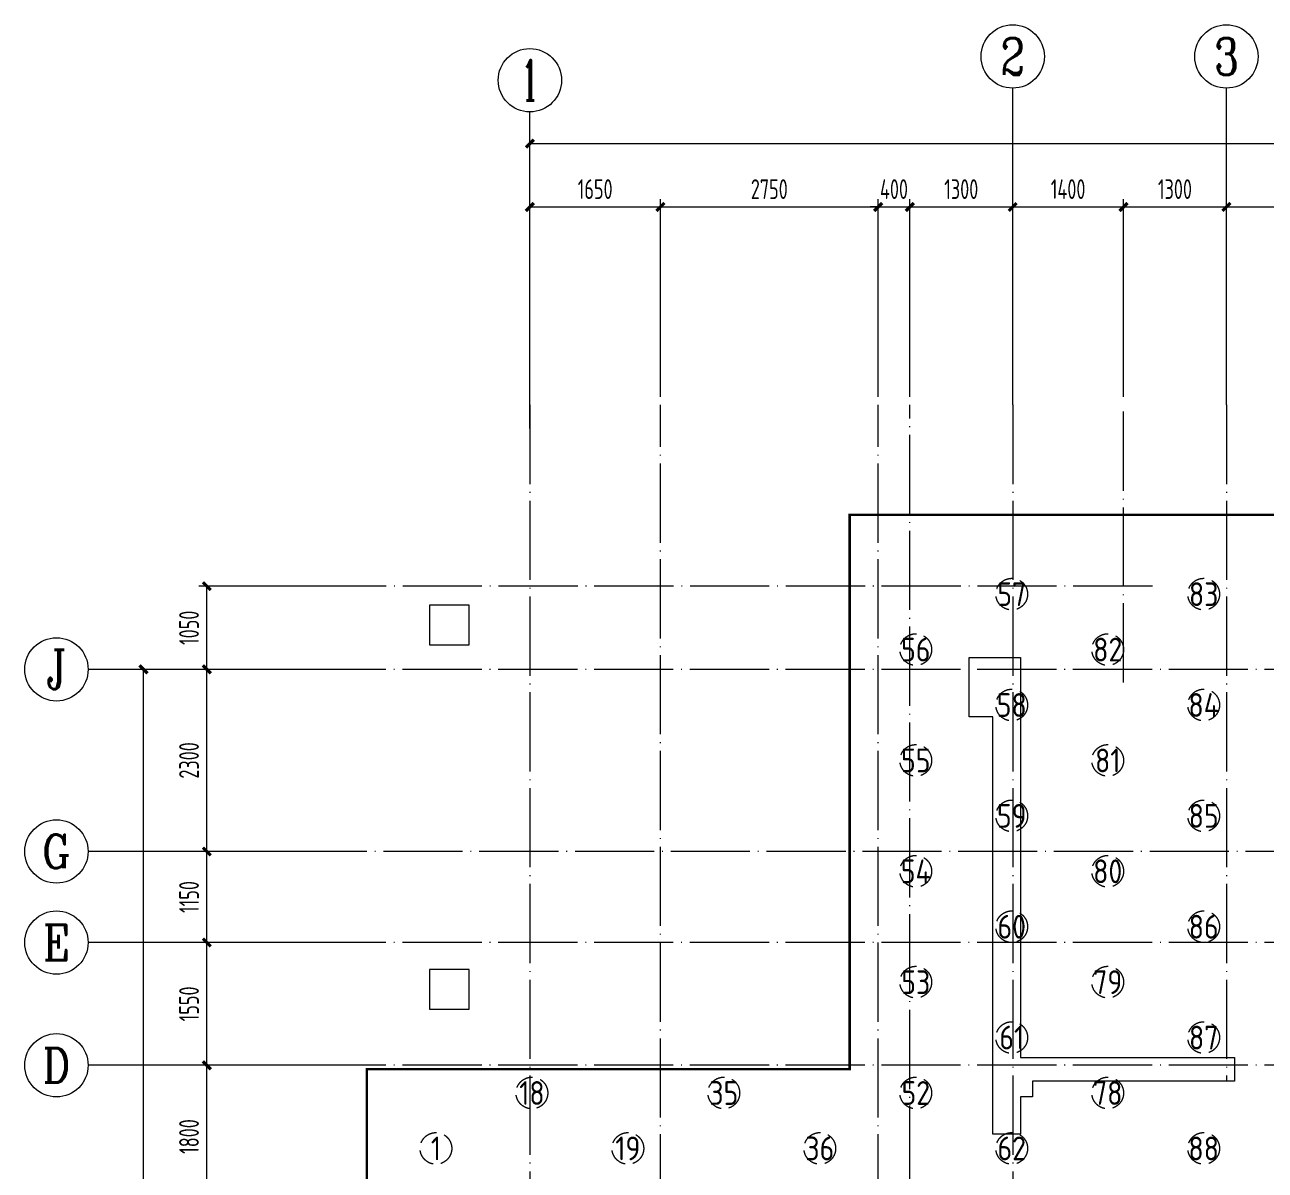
# Model space of a CAD drawing. Extents: x 5874492 to 7194610, y -939842 to -279257.
# Drawn here: x 6090405 to 6106075, y -492373 to -477908 of the extents above; entities that cross this region are included whole.
import ezdxf
from ezdxf.enums import TextEntityAlignment as Align

# ---------------------------------------------------------------- set-up
doc = ezdxf.new("R2010")
doc.units = 0
doc.header["$LTSCALE"] = 1000
doc.linetypes.add('DASH', pattern=[0.35, 0.25, -0.1])
doc.linetypes.add('DOTE', pattern=[2.42, 2, -0.2, 0.02, -0.2])
for name, color, linetype, lineweight in [('A-标注-轴号', 3, 'Continuous', 15), ('A-标注-轴号文字', 7, 'Continuous', 15), ('A-轴线-塔楼', 1, 'DOTE', 9), ('A-轴线-隔墙', 41, 'DOTE', 9), ('S-基础-BASE-CON', 2, 'Continuous', 20), ('S-基础-DQ', 6, 'Continuous', 20), ('S-基础-PILE', 7, 'DASH', 20), ('S-墙柱-WALL', 6, 'Continuous', 20), ('S-轴网-轴号', 3, 'Continuous', 20), ('S-轴网-轴线', 1, 'DOTE', 9)]:
    doc.layers.add(name, color=color, linetype=linetype, lineweight=lineweight)
doc.styles.add('_TCH_AXIS', font='COMPLEX.shx', dxfattribs={"bigfont": 'hztxt.shx'})
doc.styles.add('COMPLEX', font='COMPLEX')
doc.styles.get("Standard").update_dxf_attribs({"font": 'gbenor.shx', "bigfont": 'gbcbig.shx'})
doc.styles.add('TSSD_REIN_T3', font='tssdeng.shx', dxfattribs={"width": 0.7, "bigfont": 'hztxt.shx'})
doc.dimstyles.new('_TCH_ARCH&&100', dxfattribs={"dimtxt": 250, "dimasz": 100, "dimexe": 100, "dimexo": 100, "dimgap": 100, "dimtad": 1, "dimdec": 0, "dimzin": 0, "dimdsep": 46, "dimtxsty": 'TSSD_REIN_T3', "dimblk": 'ARCHTICK', "dimcen": 0.09, "dimclrt": 7, "dimazin": 2, "dimtfac": 1, "dimtdec": 0, "dimtix": 1, "dimtmove": 2, "dimatfit": 3, "dimfxl": 0, "dimtolj": 1, "dimtzin": 0, "dimarcsym": 0})

# ---------------------------------------------------------------- blocks, each defined once
blk = doc.blocks.new('A$C7008057F')
at = {"layer": 'S-基础-BASE-CON', "const_width": 30}
blk.add_lwpolyline([(20370, -3650), (17065, -3650), (17065, 900), (7975, 900), (7975, 900), (7975, 100), (7975, -1680), (7975, -2330), (7975, -3650), (4680, -3650), (4680, 2050), (-6860, 2050), (-6860, -4950), (-12960, -4950), (-12960, -17400), (-1700, -17400), (-1700, -18250), (3100, -18250), (3100, -17400), (9000, -17400), (9000, -17400), (13600, -17400), (13600, -17400)], dxfattribs=at)
blk = doc.blocks.new('sfdgjhgfhgkjhk')
at = {"layer": 'S-基础-DQ'}
for points in [[(6930142, 354995), (6930142, 355495), (6929642, 355495), (6929642, 354995)], [(6930142, 350395), (6930142, 350895), (6929642, 350895), (6929642, 350395)]]:
    blk.add_lwpolyline(points, close=True, dxfattribs=at)
blk = doc.blocks.new('_ArchTick')
at = {"color": 0, "linetype": 'ByBlock', "const_width": 0.4}
blk.add_lwpolyline([(-0.5, -0.5), (0.5, 0.5)], dxfattribs=at)
blk = doc.blocks.new('*D2403')
at = {"layer": 'A-标注-轴号', "color": 0, "lineweight": -2, "transparency": 16777216}
for p, q in [((-2384, 10100), (-4181, 10100)), ((-4081, 8300), (-4081, 10100)), ((-2384, 8300), (-4181, 8300))]:
    blk.add_line(p, q, dxfattribs=at)
at = {"layer": 'Defpoints', "color": 0, "transparency": 16777216}
for p in [(-4081, 10100), (-2284, 10100), (-2284, 8300)]:
    blk.add_point(p, dxfattribs=at)
at = {"layer": 'A-标注-轴号', "color": 0, "lineweight": -2, "transparency": 16777216, "xscale": 100, "yscale": 100, "zscale": 100}
for p, rotation in [((-4081, 10100), 90), ((-4081, 8300), 270)]:
    blk.add_blockref('_ArchTick', p, dxfattribs=dict(at, rotation=rotation))
at = {"layer": 'A-标注-轴号', "color": 7, "transparency": 16777216, "insert": (-4306, 9200), "char_height": 250, "attachment_point": 5, "rotation": 90, "style": 'TSSD_REIN_T3'}
blk.add_mtext('\\A1;1800', dxfattribs=at)
blk = doc.blocks.new('*D2404')
at = {"layer": 'A-标注-轴号', "color": 0, "lineweight": -2, "transparency": 16777216}
for p, q in [((-2384, 11650), (-4181, 11650)), ((-4081, 10100), (-4081, 11650)), ((-2384, 10100), (-4181, 10100))]:
    blk.add_line(p, q, dxfattribs=at)
at = {"layer": 'Defpoints', "color": 0, "transparency": 16777216}
for p in [(-4081, 11650), (-2284, 11650), (-2284, 10100)]:
    blk.add_point(p, dxfattribs=at)
at = {"layer": 'A-标注-轴号', "color": 0, "lineweight": -2, "transparency": 16777216, "xscale": 100, "yscale": 100, "zscale": 100}
for p, rotation in [((-4081, 11650), 90), ((-4081, 10100), 270)]:
    blk.add_blockref('_ArchTick', p, dxfattribs=dict(at, rotation=rotation))
at = {"layer": 'A-标注-轴号', "color": 7, "transparency": 16777216, "insert": (-4306, 10875), "char_height": 250, "attachment_point": 5, "rotation": 90, "style": 'TSSD_REIN_T3'}
blk.add_mtext('\\A1;1550', dxfattribs=at)
blk = doc.blocks.new('*D2405')
at = {"layer": 'A-标注-轴号', "color": 0, "lineweight": -2, "transparency": 16777216}
for p, q in [((-2384, 12800), (-4181, 12800)), ((-4081, 11650), (-4081, 12800)), ((-2384, 11650), (-4181, 11650))]:
    blk.add_line(p, q, dxfattribs=at)
at = {"layer": 'Defpoints', "color": 0, "transparency": 16777216}
for p in [(-4081, 12800), (-2284, 12800), (-2284, 11650)]:
    blk.add_point(p, dxfattribs=at)
at = {"layer": 'A-标注-轴号', "color": 0, "lineweight": -2, "transparency": 16777216, "xscale": 100, "yscale": 100, "zscale": 100}
for p, rotation in [((-4081, 12800), 90), ((-4081, 11650), 270)]:
    blk.add_blockref('_ArchTick', p, dxfattribs=dict(at, rotation=rotation))
at = {"layer": 'A-标注-轴号', "color": 7, "transparency": 16777216, "insert": (-4306, 12225), "char_height": 250, "attachment_point": 5, "rotation": 90, "style": 'TSSD_REIN_T3'}
blk.add_mtext('\\A1;1150', dxfattribs=at)
blk = doc.blocks.new('*D2406')
at = {"layer": 'A-标注-轴号', "color": 0, "lineweight": -2, "transparency": 16777216}
for p, q in [((-2384, 15100), (-4181, 15100)), ((-4081, 12800), (-4081, 15100)), ((-2384, 12800), (-4181, 12800))]:
    blk.add_line(p, q, dxfattribs=at)
at = {"layer": 'Defpoints', "color": 0, "transparency": 16777216}
for p in [(-4081, 15100), (-2284, 15100), (-2284, 12800)]:
    blk.add_point(p, dxfattribs=at)
at = {"layer": 'A-标注-轴号', "color": 0, "lineweight": -2, "transparency": 16777216, "xscale": 100, "yscale": 100, "zscale": 100}
for p, rotation in [((-4081, 15100), 90), ((-4081, 12800), 270)]:
    blk.add_blockref('_ArchTick', p, dxfattribs=dict(at, rotation=rotation))
at = {"layer": 'A-标注-轴号', "color": 7, "transparency": 16777216, "insert": (-4306, 13950), "char_height": 250, "attachment_point": 5, "rotation": 90, "style": 'TSSD_REIN_T3'}
blk.add_mtext('\\A1;2300', dxfattribs=at)
blk = doc.blocks.new('*D2407')
at = {"layer": 'A-标注-轴号', "color": 0, "lineweight": -2, "transparency": 16777216}
for p, q in [((-2384, 16150), (-4181, 16150)), ((-4081, 15100), (-4081, 16150)), ((-2384, 15100), (-4181, 15100))]:
    blk.add_line(p, q, dxfattribs=at)
at = {"layer": 'Defpoints', "color": 0, "transparency": 16777216}
for p in [(-4081, 16150), (-2284, 16150), (-2284, 15100)]:
    blk.add_point(p, dxfattribs=at)
at = {"layer": 'A-标注-轴号', "color": 0, "lineweight": -2, "transparency": 16777216, "xscale": 100, "yscale": 100, "zscale": 100}
for p, rotation in [((-4081, 16150), 90), ((-4081, 15100), 270)]:
    blk.add_blockref('_ArchTick', p, dxfattribs=dict(at, rotation=rotation))
at = {"layer": 'A-标注-轴号', "color": 7, "transparency": 16777216, "insert": (-4306, 15625), "char_height": 250, "attachment_point": 5, "rotation": 90, "style": 'TSSD_REIN_T3'}
blk.add_mtext('\\A1;1050', dxfattribs=at)
blk = doc.blocks.new('_AXISO')
blk.add_circle((0, 0), 0.5)
at = {"layer": 'S-轴网-轴号', "style": 'COMPLEX', "width": 1.041667}
blk.add_attdef('A', text='', height=0.56, dxfattribs=at).set_placement((-0.25, -0.28), (0.25, -0.28), align=Align.FIT)
blk = doc.blocks.new('*D2415')
at = {"layer": 'A-标注-轴号', "color": 0, "lineweight": -2, "transparency": 16777216}
for p, q in [((0, 18540), (0, 21840)), ((47200, 18540), (47200, 21840)), ((0, 21740), (47200, 21740))]:
    blk.add_line(p, q, dxfattribs=at)
at = {"layer": 'Defpoints', "color": 0, "transparency": 16777216}
for p in [(47200, 21740), (0, 18440), (47200, 18440)]:
    blk.add_point(p, dxfattribs=at)
at = {"layer": 'A-标注-轴号', "color": 0, "lineweight": -2, "transparency": 16777216, "xscale": 100, "yscale": 100, "zscale": 100, "rotation": 180}
blk.add_blockref('_ArchTick', (0, 21740), dxfattribs=at)
at = {"layer": 'A-标注-轴号', "color": 0, "lineweight": -2, "transparency": 16777216, "xscale": 100, "yscale": 100, "zscale": 100}
blk.add_blockref('_ArchTick', (47200, 21740), dxfattribs=at)
at = {"layer": 'A-标注-轴号', "color": 7, "transparency": 16777216, "insert": (23600, 21965), "char_height": 250, "attachment_point": 5, "style": 'TSSD_REIN_T3'}
blk.add_mtext('\\A1;47200', dxfattribs=at)
blk = doc.blocks.new('*D2432')
at = {"layer": 'A-标注-轴号', "color": 0, "lineweight": -2, "transparency": 16777216}
for p, q in [((-2384, 15100), (-4981, 15100)), ((-4881, -2900), (-4881, 15100)), ((-2384, -2900), (-4981, -2900))]:
    blk.add_line(p, q, dxfattribs=at)
at = {"layer": 'Defpoints', "color": 0, "transparency": 16777216}
for p in [(-4881, 15100), (-2284, 15100), (-2284, -2900)]:
    blk.add_point(p, dxfattribs=at)
at = {"layer": 'A-标注-轴号', "color": 0, "lineweight": -2, "transparency": 16777216, "xscale": 100, "yscale": 100, "zscale": 100}
for p, rotation in [((-4881, 15100), 90), ((-4881, -2900), 270)]:
    blk.add_blockref('_ArchTick', p, dxfattribs=dict(at, rotation=rotation))
at = {"layer": 'A-标注-轴号', "color": 7, "transparency": 16777216, "insert": (-5106, 6100), "char_height": 250, "attachment_point": 5, "rotation": 90, "style": 'TSSD_REIN_T3'}
blk.add_mtext('\\A1;18000', dxfattribs=at)
blk = doc.blocks.new('*D2433')
at = {"layer": 'A-标注-轴号', "color": 0, "lineweight": -2, "transparency": 16777216}
for p, q in [((0, 18540), (0, 21040)), ((1650, 18540), (1650, 21040)), ((0, 20940), (1650, 20940))]:
    blk.add_line(p, q, dxfattribs=at)
at = {"layer": 'Defpoints', "color": 0, "transparency": 16777216}
for p in [(1650, 20940), (0, 18440), (1650, 18440)]:
    blk.add_point(p, dxfattribs=at)
at = {"layer": 'A-标注-轴号', "color": 0, "lineweight": -2, "transparency": 16777216, "xscale": 100, "yscale": 100, "zscale": 100, "rotation": 180}
blk.add_blockref('_ArchTick', (0, 20940), dxfattribs=at)
at = {"layer": 'A-标注-轴号', "color": 0, "lineweight": -2, "transparency": 16777216, "xscale": 100, "yscale": 100, "zscale": 100}
blk.add_blockref('_ArchTick', (1650, 20940), dxfattribs=at)
at = {"layer": 'A-标注-轴号', "color": 7, "transparency": 16777216, "insert": (825, 21165), "char_height": 250, "attachment_point": 5, "style": 'TSSD_REIN_T3'}
blk.add_mtext('\\A1;1650', dxfattribs=at)
blk = doc.blocks.new('*D2434')
at = {"layer": 'A-标注-轴号', "color": 0, "lineweight": -2, "transparency": 16777216}
for p, q in [((1650, 18540), (1650, 21040)), ((4400, 18540), (4400, 21040)), ((1650, 20940), (4400, 20940))]:
    blk.add_line(p, q, dxfattribs=at)
at = {"layer": 'Defpoints', "color": 0, "transparency": 16777216}
for p in [(4400, 20940), (1650, 18440), (4400, 18440)]:
    blk.add_point(p, dxfattribs=at)
at = {"layer": 'A-标注-轴号', "color": 0, "lineweight": -2, "transparency": 16777216, "xscale": 100, "yscale": 100, "zscale": 100, "rotation": 180}
blk.add_blockref('_ArchTick', (1650, 20940), dxfattribs=at)
at = {"layer": 'A-标注-轴号', "color": 0, "lineweight": -2, "transparency": 16777216, "xscale": 100, "yscale": 100, "zscale": 100}
blk.add_blockref('_ArchTick', (4400, 20940), dxfattribs=at)
at = {"layer": 'A-标注-轴号', "color": 7, "transparency": 16777216, "insert": (3025, 21165), "char_height": 250, "attachment_point": 5, "style": 'TSSD_REIN_T3'}
blk.add_mtext('\\A1;2750', dxfattribs=at)
blk = doc.blocks.new('*D2435')
at = {"layer": 'A-标注-轴号', "color": 0, "lineweight": -2, "transparency": 16777216}
for p, q in [((4400, 18540), (4400, 21040)), ((4800, 18540), (4800, 21040)), ((4400, 20940), (4300, 20940)), ((4400, 20940), (4800, 20940)), ((4800, 20940), (4900, 20940))]:
    blk.add_line(p, q, dxfattribs=at)
at = {"layer": 'Defpoints', "color": 0, "transparency": 16777216}
for p in [(4800, 20940), (4400, 18440), (4800, 18440)]:
    blk.add_point(p, dxfattribs=at)
at = {"layer": 'A-标注-轴号', "color": 0, "lineweight": -2, "transparency": 16777216, "xscale": 100, "yscale": 100, "zscale": 100}
blk.add_blockref('_ArchTick', (4400, 20940), dxfattribs=at)
at = {"layer": 'A-标注-轴号', "color": 0, "lineweight": -2, "transparency": 16777216, "xscale": 100, "yscale": 100, "zscale": 100, "rotation": 180}
blk.add_blockref('_ArchTick', (4800, 20940), dxfattribs=at)
at = {"layer": 'A-标注-轴号', "color": 7, "transparency": 16777216, "insert": (4600, 21165), "char_height": 250, "attachment_point": 5, "style": 'TSSD_REIN_T3'}
blk.add_mtext('\\A1;400', dxfattribs=at)
blk = doc.blocks.new('*D2436')
at = {"layer": 'A-标注-轴号', "color": 0, "lineweight": -2, "transparency": 16777216}
for p, q in [((4800, 18540), (4800, 21040)), ((6100, 18540), (6100, 21040)), ((4800, 20940), (6100, 20940))]:
    blk.add_line(p, q, dxfattribs=at)
at = {"layer": 'Defpoints', "color": 0, "transparency": 16777216}
for p in [(6100, 20940), (4800, 18440), (6100, 18440)]:
    blk.add_point(p, dxfattribs=at)
at = {"layer": 'A-标注-轴号', "color": 0, "lineweight": -2, "transparency": 16777216, "xscale": 100, "yscale": 100, "zscale": 100, "rotation": 180}
blk.add_blockref('_ArchTick', (4800, 20940), dxfattribs=at)
at = {"layer": 'A-标注-轴号', "color": 0, "lineweight": -2, "transparency": 16777216, "xscale": 100, "yscale": 100, "zscale": 100}
blk.add_blockref('_ArchTick', (6100, 20940), dxfattribs=at)
at = {"layer": 'A-标注-轴号', "color": 7, "transparency": 16777216, "insert": (5450, 21165), "char_height": 250, "attachment_point": 5, "style": 'TSSD_REIN_T3'}
blk.add_mtext('\\A1;1300', dxfattribs=at)
blk = doc.blocks.new('*D2437')
at = {"layer": 'A-标注-轴号', "color": 0, "lineweight": -2, "transparency": 16777216}
for p, q in [((6100, 18540), (6100, 21040)), ((7500, 18540), (7500, 21040)), ((6100, 20940), (7500, 20940))]:
    blk.add_line(p, q, dxfattribs=at)
at = {"layer": 'Defpoints', "color": 0, "transparency": 16777216}
for p in [(7500, 20940), (6100, 18440), (7500, 18440)]:
    blk.add_point(p, dxfattribs=at)
at = {"layer": 'A-标注-轴号', "color": 0, "lineweight": -2, "transparency": 16777216, "xscale": 100, "yscale": 100, "zscale": 100, "rotation": 180}
blk.add_blockref('_ArchTick', (6100, 20940), dxfattribs=at)
at = {"layer": 'A-标注-轴号', "color": 0, "lineweight": -2, "transparency": 16777216, "xscale": 100, "yscale": 100, "zscale": 100}
blk.add_blockref('_ArchTick', (7500, 20940), dxfattribs=at)
at = {"layer": 'A-标注-轴号', "color": 7, "transparency": 16777216, "insert": (6800, 21165), "char_height": 250, "attachment_point": 5, "style": 'TSSD_REIN_T3'}
blk.add_mtext('\\A1;1400', dxfattribs=at)
blk = doc.blocks.new('*D2438')
at = {"layer": 'A-标注-轴号', "color": 0, "lineweight": -2, "transparency": 16777216}
for p, q in [((7500, 18540), (7500, 21040)), ((8800, 18540), (8800, 21040)), ((7500, 20940), (8800, 20940))]:
    blk.add_line(p, q, dxfattribs=at)
at = {"layer": 'Defpoints', "color": 0, "transparency": 16777216}
for p in [(8800, 20940), (7500, 18440), (8800, 18440)]:
    blk.add_point(p, dxfattribs=at)
at = {"layer": 'A-标注-轴号', "color": 0, "lineweight": -2, "transparency": 16777216, "xscale": 100, "yscale": 100, "zscale": 100, "rotation": 180}
blk.add_blockref('_ArchTick', (7500, 20940), dxfattribs=at)
at = {"layer": 'A-标注-轴号', "color": 0, "lineweight": -2, "transparency": 16777216, "xscale": 100, "yscale": 100, "zscale": 100}
blk.add_blockref('_ArchTick', (8800, 20940), dxfattribs=at)
at = {"layer": 'A-标注-轴号', "color": 7, "transparency": 16777216, "insert": (8150, 21165), "char_height": 250, "attachment_point": 5, "style": 'TSSD_REIN_T3'}
blk.add_mtext('\\A1;1300', dxfattribs=at)
blk = doc.blocks.new('*D2439')
at = {"layer": 'A-标注-轴号', "color": 0, "lineweight": -2, "transparency": 16777216}
for p, q in [((8800, 18540), (8800, 21040)), ((10800, 18540), (10800, 21040)), ((8800, 20940), (10800, 20940))]:
    blk.add_line(p, q, dxfattribs=at)
at = {"layer": 'Defpoints', "color": 0, "transparency": 16777216}
for p in [(10800, 20940), (8800, 18440), (10800, 18440)]:
    blk.add_point(p, dxfattribs=at)
at = {"layer": 'A-标注-轴号', "color": 0, "lineweight": -2, "transparency": 16777216, "xscale": 100, "yscale": 100, "zscale": 100, "rotation": 180}
blk.add_blockref('_ArchTick', (8800, 20940), dxfattribs=at)
at = {"layer": 'A-标注-轴号', "color": 0, "lineweight": -2, "transparency": 16777216, "xscale": 100, "yscale": 100, "zscale": 100}
blk.add_blockref('_ArchTick', (10800, 20940), dxfattribs=at)
at = {"layer": 'A-标注-轴号', "color": 7, "transparency": 16777216, "insert": (9800, 21165), "char_height": 250, "attachment_point": 5, "style": 'TSSD_REIN_T3'}
blk.add_mtext('\\A1;2000', dxfattribs=at)
blk = doc.blocks.new('A$C3FF375C5')
at = {"layer": 'A-标注-轴号'}
for p, q in [((6100, 18440.3), (6100, 22440.3)), ((8800, 18440.3), (8800, 22440.3)), ((0, 18140.3), (0, 22140.3)), ((-2283.6, 15100), (-5580.6, 15100)), ((-2283.6, 12800), (-5580.6, 12800)), ((-2283.6, 11650), (-5580.6, 11650)), ((-2283.6, 10100), (-5580.6, 10100))]:
    blk.add_line(p, q, dxfattribs=at)
at = {"layer": 'A-轴线-塔楼', "linetype": 'DOTE', "ltscale": 0.5}
for p, q in [((0, 18440.3), (0, -8548.9)), ((6100, 18440.3), (6100, -8548.9)), ((8800, 18440.3), (8800, 9900)), ((59891.4, 15100), (-2283.6, 15100)), ((13670.4, 12800), (-2283.6, 12800)), ((59891.4, 11650), (-2283.6, 11650)), ((59891.4, 10100), (-2283.6, 10100))]:
    blk.add_line(p, q, dxfattribs=at)
at = {"layer": 'A-轴线-隔墙', "ltscale": 0.5}
for p, q in [((1650, 4600), (1650, 18440.3)), ((4400.1, 4600), (4400.1, 18440.3)), ((4800.1, 7380), (4800.1, 18440.3)), ((7500, 14935.4), (7500, 18440.3)), ((7864.3, 16150), (-2583.6, 16150))]:
    blk.add_line(p, q, dxfattribs=at)
at = {"layer": 'A-标注-轴号'}
ref = blk.add_blockref('_AXISO', (6100, 22840.3), dxfattribs=dict(at, xscale=800, yscale=800, zscale=800))
ref.add_attrib('A', '2', dxfattribs={"layer": 'A-标注-轴号文字', "ltscale": 0.2, "height": 465.9, "style": '_TCH_AXIS'}).set_placement((5944.7, 22607.3), (6255.3, 22607.3), align=Align.FIT)
ref = blk.add_blockref('_AXISO', (8800, 22840.3), dxfattribs=dict(at, xscale=800, yscale=800, zscale=800))
ref.add_attrib('A', '3', dxfattribs={"layer": 'A-标注-轴号文字', "ltscale": 0.2, "height": 465.9, "style": '_TCH_AXIS'}).set_placement((8644.7, 22607.3), (8955.3, 22607.3), align=Align.FIT)
ref = blk.add_blockref('_AXISO', (0, 22540.3), dxfattribs=dict(at, xscale=800, yscale=800, zscale=800))
ref.add_attrib('A', '1', dxfattribs={"layer": 'A-标注-轴号文字', "ltscale": 0.2, "height": 514.7, "style": '_TCH_AXIS'}).set_placement((-110.3, 22282.9), (110.3, 22282.9), align=Align.FIT)
ref = blk.add_blockref('_AXISO', (-5980.6, 15100), dxfattribs=dict(at, xscale=800, yscale=800, zscale=800))
ref.add_attrib('A', 'J', dxfattribs={"layer": 'A-标注-轴号文字', "ltscale": 0.2, "height": 496.1, "style": '_TCH_AXIS'}).set_placement((-6110.6, 14852), (-5850.7, 14852), align=Align.FIT)
ref = blk.add_blockref('_AXISO', (-5980.6, 12800), dxfattribs=dict(at, xscale=800, yscale=800, zscale=800))
ref.add_attrib('A', 'G', dxfattribs={"layer": 'A-标注-轴号文字', "ltscale": 0.2, "height": 425.2, "style": '_TCH_AXIS'}).set_placement((-6162.9, 12587.4), (-5798.4, 12587.4), align=Align.FIT)
ref = blk.add_blockref('_AXISO', (-5980.6, 11650), dxfattribs=dict(at, xscale=800, yscale=800, zscale=800))
ref.add_attrib('A', 'E', dxfattribs={"layer": 'A-标注-轴号文字', "ltscale": 0.2, "height": 445.4, "style": '_TCH_AXIS'}).set_placement((-6150.3, 11427.3), (-5810.9, 11427.3), align=Align.FIT)
ref = blk.add_blockref('_AXISO', (-5980.6, 10100), dxfattribs=dict(at, xscale=800, yscale=800, zscale=800))
ref.add_attrib('A', 'D', dxfattribs={"layer": 'A-标注-轴号文字', "ltscale": 0.2, "height": 435.3, "style": '_TCH_AXIS'}).set_placement((-6156.8, 9882.4), (-5804.5, 9882.4), align=Align.FIT)
for p1, p2, distance, picture, middle in [((0, 18440.3), (47199.9, 18440.3), 3300, '*D2415', (23599.9, 21965.3)), ((0, 18440.3), (1650, 18440.3), 2500, '*D2433', (825, 21165.3)), ((1650, 18440.3), (4400.1, 18440.3), 2500, '*D2434', (3025.1, 21165.3)), ((4400.1, 18440.3), (4800.1, 18440.3), 2500, '*D2435', (4600.1, 21165.3)), ((4800.1, 18440.3), (6100, 18440.3), 2500, '*D2436', (5450.1, 21165.3)), ((6100, 18440.3), (7500, 18440.3), 2500, '*D2437', (6800, 21165.3)), ((7500, 18440.3), (8800, 18440.3), 2500, '*D2438', (8150, 21165.3)), ((8800, 18440.3), (10800, 18440.3), 2500, '*D2439', (9800, 21165.3)), ((-2283.6, 15100), (-2283.6, 16150), 1797, '*D2407', (-4305.6, 15625)), ((-2283.6, -2900), (-2283.6, 15100), 2597, '*D2432', (-5105.6, 6100)), ((-2283.6, 12800), (-2283.6, 15100), 1797, '*D2406', (-4305.6, 13950)), ((-2283.6, 11650), (-2283.6, 12800), 1797, '*D2405', (-4305.6, 12225)), ((-2283.6, 10100), (-2283.6, 11650), 1797, '*D2404', (-4305.6, 10875)), ((-2283.6, 8300), (-2283.6, 10100), 1797, '*D2403', (-4305.6, 9200))]:
    dim = blk.add_aligned_dim(p1=p1, p2=p2, distance=distance, dimstyle='_TCH_ARCH&&100', dxfattribs=at)
    dim.commit()
    dim.dimension.update_dxf_attribs({"geometry": picture, "text_midpoint": middle})

msp = doc.modelspace()

# ---------------------------------------------------------------- linework, layer by layer
at = {"layer": 'S-基础-PILE'}
for centre in [(6102873.1, -485098.1), (6105298, -485098.1), (6101660.7, -485798.1), (6104085.6, -485798.1), (6102873.1, -486498.1), (6105298, -486498.1), (6101660.7, -487198.1), (6104085.6, -487198.1), (6102873.1, -487898.1), (6105298, -487898.1), (6101660.7, -488598.1), (6104085.6, -488598.1), (6102873.1, -489298.1), (6105298, -489298.1), (6101660.7, -489998.1), (6104085.6, -489998.1), (6102873.1, -490698.1), (6105298, -490698.1), (6096811, -491398.1), (6099235.8, -491398.1), (6101660.7, -491398.1), (6104085.6, -491398.1), (6095598.5, -492098.1), (6098023.4, -492098.1), (6100448.3, -492098.1), (6102873.1, -492098.1), (6105298, -492098.1)]:
    msp.add_circle(centre, 200, dxfattribs=at)
at = {"layer": 'S-墙柱-WALL'}
msp.add_lwpolyline([(6103135.2, -491248.1), (6103135.2, -491448.1), (6102985.2, -491448.1), (6102985.2, -491918.1), (6102635.2, -491918.1), (6102635.2, -486648.1), (6102335.2, -486648.1), (6102335.2, -485898.1), (6102985.2, -485898.1), (6102985.2, -490948.1), (6105585.2, -490948.1), (6105685.2, -490948.1), (6105685.2, -491248.1), (6103135.2, -491248.1)], dxfattribs=at)

# ---------------------------------------------------------------- block references
for name, p in [('sfdgjhgfhgkjhk', (-834124, -840734.2)), ('A$C7008057F', (6107685.2, -486148.1))]:
    msp.add_blockref(name, p)
at = {"layer": 'S-轴网-轴线', "ltscale": 0.2}
msp.add_blockref('A$C3FF375C5', (6096785.2, -501148.1), dxfattribs=at)

# ---------------------------------------------------------------- texts
at = {"ltscale": 0.2}
for s, p in [('57', (6102873.1, -485098.1)), ('83', (6105298, -485098.1)), ('56', (6101660.7, -485798.1)), ('82', (6104085.6, -485798.1)), ('58', (6102873.1, -486498.1)), ('84', (6105298, -486498.1)), ('55', (6101660.7, -487198.1)), ('81', (6104085.6, -487198.1)), ('59', (6102873.1, -487898.1)), ('85', (6105298, -487898.1)), ('54', (6101660.7, -488598.1)), ('80', (6104085.6, -488598.1)), ('60', (6102873.1, -489298.1)), ('86', (6105298, -489298.1)), ('53', (6101660.7, -489998.1)), ('79', (6104085.6, -489998.1)), ('61', (6102873.1, -490698.1)), ('87', (6105298, -490698.1)), ('18', (6096811, -491398.1)), ('35', (6099235.8, -491398.1)), ('52', (6101660.7, -491398.1)), ('78', (6104085.6, -491398.1)), ('1', (6095598.5, -492098.1)), ('19', (6098023.4, -492098.1)), ('36', (6100448.3, -492098.1)), ('62', (6102873.1, -492098.1)), ('88', (6105298, -492098.1))]:
    msp.add_text(s, height=300, dxfattribs=at).set_placement(p, align=Align.MIDDLE)

doc.saveas('drawing.dxf')
